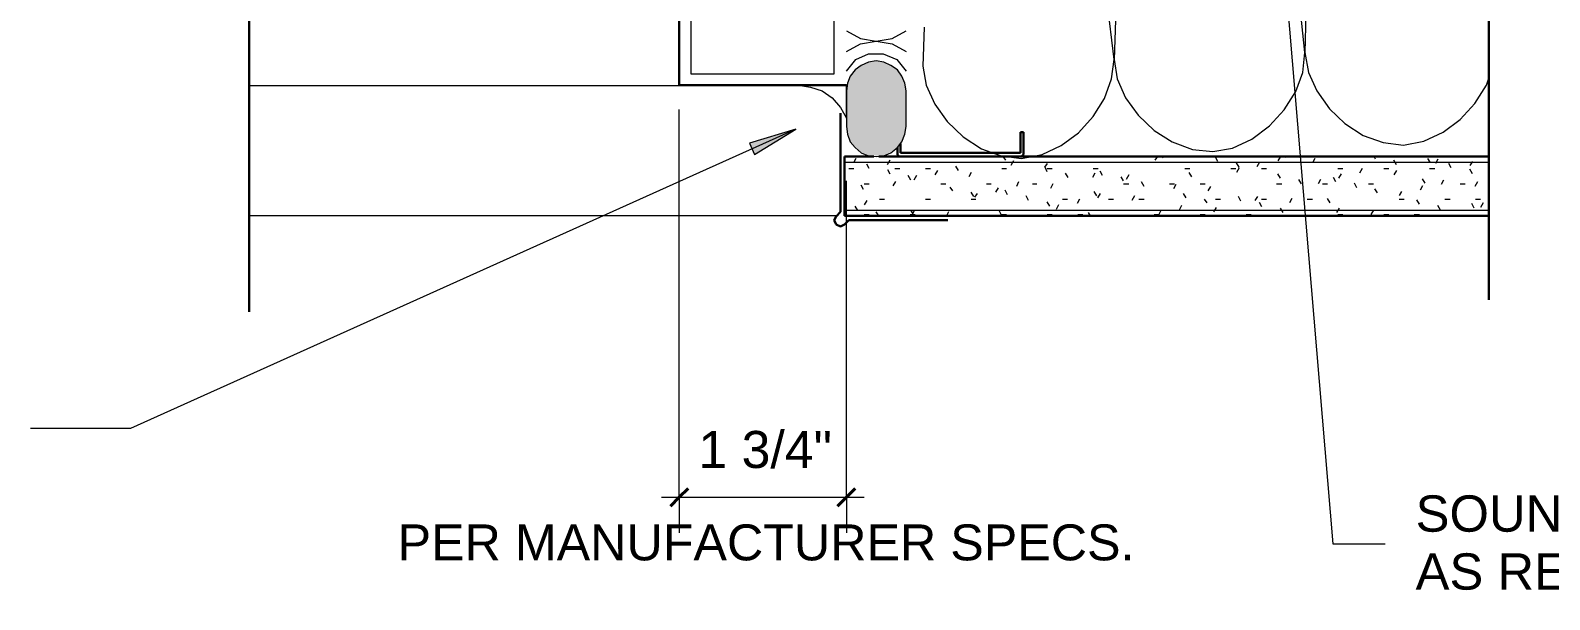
# Model space of a CAD drawing. Header units: inches. Extents: x -6061 to 13621, y -296 to 7483.
# Drawn here: x 8910.9 to 9101.8, y 6877.5 to 6949.1 of the extents above; entities that cross this region are included whole.
import ezdxf
from ezdxf.xclip import XClip

# ---------------------------------------------------------------- set-up
doc = ezdxf.new("R2010")
doc.units = ezdxf.units.IN
doc.header["$MEASUREMENT"] = 0
doc.header["$XCLIPFRAME"] = 0
doc.layers.get('0').update_dxf_attribs({"linetype": 'CONTINUOUS'})
doc.styles.add('Arial$001H0', font='arial.ttf')

# ---------------------------------------------------------------- blocks, each defined once
blk = doc.blocks.new('MF151160_15')
at = {"true_color": 0x7f7f7f}
blk.add_hatch(color=8, dxfattribs=at).paths.add_polyline_path([(659.7649852531031, 81.70333150712153), (662.6436518554266, 81.70333150712153), (662.6436518554266, 83.819998126477), (659.7649852531031, 83.819998126477)])
blk = doc.blocks.new('MF151148_14')
at = {"true_color": 0x7f7f7f}
blk.add_hatch(color=8, dxfattribs=at).paths.add_polyline_path([(662.6436518554266, 79.12099823150784), (666.6229850998149, 79.12099823150784), (666.6229850998149, 85.42866475718718), (662.6436518554266, 85.42866475718718)])

msp = doc.modelspace()

# ---------------------------------------------------------------- hatches: boundary and pattern name
at = {"true_color": 0x000007}
msp.add_hatch(color=7, dxfattribs=at).paths.add_polyline_path([(9007.094436718427, 6936.700528393219), (9001.247830383585, 6934.938537442993), (9001.888554365485, 6933.496908483718)])

# ---------------------------------------------------------------- linework, layer by layer
at = {"color": 7, "linetype": 'Continuous', "lineweight": 9, "true_color": 0x000007}
for p, q in [((9011.89986658268, 6943.668401696386), (9011.89986658268, 6967.615460519916)), ((9067.96321499897, 6962.8901211534), (9074.53063581345, 6884.56161436607)), ((8993.879504591729, 6960.247134728061), (8993.879504591729, 6943.668401696386)), ((9047.059595089468, 6945.430392646613), (9046.498961605304, 6950.315913008604)), ((9047.219776084941, 6950.396003506341), (9047.059595089468, 6945.430392646613)), ((9071.006653912997, 6946.311388121726), (9070.52611092657, 6951.196908483716)), ((9071.166834908472, 6951.196908483716), (9071.006653912997, 6946.311388121726)), ((9013.421586039694, 6949.034465044802), (9015.183576989919, 6948.073379071952)), ((9015.183576989919, 6948.073379071952), (9017.185839433358, 6947.753017081002)), ((9017.185839433358, 6947.753017081002), (9019.188101876796, 6948.073379071952)), ((9019.188101876796, 6948.073379071952), (9020.950092827024, 6949.034465044802)), ((9023.192626763675, 6949.515008031229), (9023.0324457682, 6944.629487669237)), ((9013.421586039694, 6946.471569117201), (9015.183576989919, 6947.432655090051)), ((9014.622943505758, 6945.430392646613), (9016.224753460509, 6946.151207126251)), ((9015.183576989919, 6947.432655090051), (9017.185839433358, 6947.753017081002)), ((9016.224753460509, 6946.151207126251), (9018.066834908472, 6946.151207126251)), ((9017.185839433358, 6947.753017081002), (9019.188101876796, 6947.432655090051)), ((9018.066834908472, 6946.151207126251), (9019.748735360961, 6945.430392646613)), ((9019.188101876796, 6947.432655090051), (9020.950092827024, 6946.471569117201)), ((9070.766382419784, 6943.828582691862), (9071.006653912997, 6946.311388121726)), ((9071.006653912997, 6946.311388121726), (9071.487196899423, 6943.828582691862)), ((9013.421586039694, 6943.988763687337), (9014.622943505758, 6945.430392646613)), ((9014.542853008019, 6944.148944682812), (9013.902129026119, 6943.348039705436)), ((9015.263667487656, 6944.709578166975), (9014.542853008019, 6944.148944682812)), ((9016.224753460509, 6945.110030655663), (9015.263667487656, 6944.709578166975)), ((9017.185839433358, 6945.270211651137), (9016.224753460509, 6945.110030655663)), ((9018.14692540621, 6945.110030655663), (9017.185839433358, 6945.270211651137)), ((9019.027920881323, 6944.709578166975), (9018.14692540621, 6945.110030655663)), ((9019.828825858698, 6944.148944682812), (9019.027920881323, 6944.709578166975)), ((9019.748735360961, 6945.430392646613), (9020.950092827024, 6943.988763687337)), ((9020.389459342861, 6943.348039705436), (9019.828825858698, 6944.148944682812)), ((9023.0324457682, 6944.629487669237), (9023.432898256888, 6942.226772737111)), ((9046.739233098517, 6943.027677714486), (9047.059595089468, 6945.430392646613)), ((9047.059595089468, 6945.430392646613), (9047.460047578155, 6943.027677714486)), ((9008.135613189015, 6942.146682239373), (8938.376789659604, 6942.146682239373)), ((8993.879504591729, 6943.668401696386), (9011.89986658268, 6943.668401696386)), ((9013.421586039694, 6942.226772737111), (9007.414798709377, 6942.226772737111)), ((9007.414798709377, 6942.226772737111), (9008.93651816639, 6941.986501243899)), ((9013.581767035168, 6942.467044230323), (9013.421586039694, 6941.505958257472)), ((9013.421586039694, 6938.062066854758), (9013.421586039694, 6942.226772737111)), ((9013.902129026119, 6943.348039705436), (9013.581767035168, 6942.467044230323)), ((9020.789911831549, 6942.467044230323), (9020.389459342861, 6943.348039705436)), ((9020.950092827024, 6941.505958257472), (9020.789911831549, 6942.467044230323)), ((9023.432898256888, 6942.226772737111), (9024.554165225214, 6939.824057804984)), ((9045.858237623404, 6940.544872284622), (9046.739233098517, 6943.027677714486)), ((9047.460047578155, 6943.027677714486), (9048.501224048743, 6940.62496278236)), ((9069.88538694467, 6941.425867759735), (9070.766382419784, 6943.828582691862)), ((9071.487196899423, 6943.828582691862), (9072.528373370009, 6941.505958257472)), ((9092.390816808924, 6939.904148302721), (9093.8324457682, 6942.226772737111)), ((9093.8324457682, 6942.226772737111), (9094.15280775915, 6943.107768212223)), ((9008.93651816639, 6941.986501243899), (9010.378147125666, 6941.505958257472)), ((9010.378147125666, 6941.505958257472), (9011.659595089466, 6940.62496278236)), ((9011.659595089466, 6940.62496278236), (9012.700771560056, 6939.423605316297)), ((9013.421586039694, 6941.505958257472), (9013.421586039694, 6937.020890384169)), ((9020.950092827024, 6937.020890384169), (9020.950092827024, 6941.505958257472)), ((9044.416608664127, 6938.30233834797), (9045.858237623404, 6940.544872284622)), ((9048.501224048743, 6940.62496278236), (9050.103034003494, 6938.462519343446)), ((9068.443757985395, 6939.103243325346), (9069.88538694467, 6941.425867759735)), ((9072.528373370009, 6941.505958257472), (9074.130183324762, 6939.263424320821)), ((8992.437875632453, 6890.408220700911), (8992.437875632453, 6939.183333823084)), ((9012.700771560056, 6939.423605316297), (9013.421586039694, 6938.062066854758)), ((9024.554165225214, 6939.824057804984), (9026.075884682228, 6937.66161436607)), ((9042.574527216164, 6936.219985406794), (9044.416608664127, 6938.30233834797)), ((9050.103034003494, 6938.462519343446), (9052.105296446933, 6936.540347397744)), ((9066.60167653743, 6937.100980881907), (9068.443757985395, 6939.103243325346)), ((9074.130183324762, 6939.263424320821), (9076.052355270462, 6937.421342872857)), ((9090.54873536096, 6937.901885859283), (9092.390816808924, 6939.904148302721)), ((9007.094436718427, 6936.700528393219), (8923.479957080417, 6899.057994456567)), ((9013.421586039694, 6937.020890384169), (9013.581767035168, 6936.059804411319)), ((9020.789911831549, 6936.059804411319), (9020.950092827024, 6937.020890384169)), ((9026.075884682228, 6937.66161436607), (9028.078147125667, 6935.739442420369)), ((9052.105296446933, 6936.540347397744), (9054.347830383584, 6935.098718438468)), ((9064.359142600779, 6935.419080429418), (9066.60167653743, 6937.100980881907)), ((9076.052355270462, 6937.421342872857), (9078.374979704851, 6935.899623415844)), ((9088.386291922046, 6936.300075904532), (9090.54873536096, 6937.901885859283)), ((9013.581767035168, 6936.059804411319), (9013.902129026119, 6935.098718438468)), ((9013.902129026119, 6935.098718438468), (9014.542853008019, 6934.37790395883)), ((9019.828825858698, 6934.37790395883), (9020.389459342861, 6935.098718438468)), ((9020.389459342861, 6935.098718438468), (9020.789911831549, 6936.059804411319)), ((9028.078147125667, 6935.739442420369), (9030.400771560056, 6934.217722963354)), ((9038.009368845123, 6933.496908483718), (9040.41208377725, 6934.618175452043)), ((9040.41208377725, 6934.618175452043), (9042.574527216164, 6936.219985406794)), ((9054.347830383584, 6935.098718438468), (9056.910726311187, 6934.137632465618)), ((9061.956427668652, 6934.297813461093), (9064.359142600779, 6935.419080429418)), ((9078.374979704851, 6935.899623415844), (9080.857785134716, 6935.018627940731)), ((9080.857785134716, 6935.018627940731), (9083.420681062318, 6934.698265949781)), ((9083.420681062318, 6934.698265949781), (9085.98357698992, 6935.178808936205)), ((9085.98357698992, 6935.178808936205), (9088.386291922046, 6936.300075904532)), ((9013.18131454648, 6932.535822510867), (9094.15280775915, 6932.535822510867)), ((9014.622943505758, 6933.016365497291), (9014.302581514807, 6932.455732013129)), ((9014.542853008019, 6934.37790395883), (9015.263667487656, 6933.73717997693)), ((9015.263667487656, 6933.73717997693), (9016.224753460509, 6933.336727488242)), ((9016.224753460509, 6933.336727488242), (9017.185839433358, 6933.256636990504)), ((9017.185839433358, 6933.256636990504), (9018.14692540621, 6933.336727488242)), ((9018.14692540621, 6933.336727488242), (9019.027920881323, 6933.73717997693)), ((9018.867739885847, 6932.776094004079), (9018.547377894898, 6932.215460519916)), ((9019.027920881323, 6933.73717997693), (9019.828825858698, 6934.37790395883)), ((9030.400771560056, 6934.217722963354), (9032.88357698992, 6933.336727488242)), ((9032.88357698992, 6933.336727488242), (9035.446472917522, 6933.016365497291)), ((9033.444210474083, 6932.776094004079), (9033.123848483132, 6933.256636990504)), ((9034.405296446934, 6932.696003506342), (9034.084934455983, 6932.135370022179)), ((9035.446472917522, 6933.016365497291), (9038.009368845123, 6933.496908483718)), ((9052.50574893562, 6933.256636990504), (9052.185386944671, 6932.776094004079)), ((9053.226563415259, 6933.09645599503), (9053.066382419784, 6933.256636990504)), ((9056.910726311187, 6934.137632465618), (9059.473622238787, 6933.897360972405)), ((9059.473622238787, 6933.897360972405), (9061.956427668652, 6934.297813461093)), ((9060.11434622069, 6932.615913008603), (9059.793984229738, 6933.176546492767)), ((9065.32022857363, 6932.535822510867), (9064.999866582679, 6931.975189026703)), ((9067.96321499897, 6933.256636990504), (9067.64285300802, 6932.696003506342)), ((9068.684029478607, 6933.09645599503), (9068.60393898087, 6933.256636990504)), ((9072.288101876798, 6933.016365497291), (9071.967739885848, 6932.455732013129)), ((9079.896699161865, 6932.936274999554), (9079.73651816639, 6933.256636990504)), ((9082.539685587204, 6932.215460519916), (9082.219323596255, 6932.776094004079)), ((9086.784481967296, 6932.535822510867), (9086.464119976345, 6933.016365497291)), ((9087.745567940146, 6932.936274999554), (9087.425205949196, 6932.375641515391)), ((9092.070454817975, 6932.615913008603), (9091.750092827024, 6932.135370022179)), ((9013.741948030643, 6931.734917533491), (9014.382672012543, 6931.734917533491)), ((9016.304843958245, 6931.734917533491), (9015.984481967294, 6932.295551017653)), ((9018.947830383586, 6931.014103053853), (9018.627468392635, 6931.574736538016)), ((9019.508463867747, 6931.734917533491), (9020.149187849649, 6931.734917533491)), ((9021.510726311186, 6930.293288574215), (9021.190364320237, 6930.853922058377)), ((9022.231540790825, 6930.853922058377), (9021.911178799874, 6930.293288574215)), ((9023.35280775915, 6931.734917533491), (9023.99353174105, 6931.734917533491)), ((9024.874527216165, 6931.494646040278), (9024.554165225214, 6930.934012556116)), ((9027.517513641504, 6931.494646040278), (9027.197151650553, 6932.055279524441)), ((9029.119323596255, 6931.254374547065), (9028.798961605304, 6930.693741062903)), ((9032.963667487656, 6931.734917533491), (9033.52430097182, 6931.734917533491)), ((9038.650092827023, 6932.375641515391), (9038.329730836074, 6931.895098528966)), ((9038.650092827023, 6931.334465044803), (9038.409821333811, 6931.895098528966)), ((9038.650092827023, 6931.734917533491), (9039.290816808923, 6931.734917533491)), ((9041.293079252362, 6930.613650565165), (9040.972717261413, 6931.174284049328)), ((9044.656880157341, 6931.174284049328), (9044.33651816639, 6930.613650565165)), ((9044.416608664127, 6931.734917533491), (9045.057332646029, 6931.734917533491)), ((9045.61796613019, 6930.853922058377), (9045.297604139241, 6931.41455554254)), ((9048.26095255553, 6930.213198076477), (9047.94059056458, 6930.693741062903)), ((9048.90167653743, 6930.934012556116), (9048.581314546482, 6930.373379071953)), ((9055.949640338335, 6931.734917533491), (9056.590364320236, 6931.734917533491)), ((9056.830635813449, 6930.693741062903), (9056.5102738225, 6931.254374547065)), ((9061.71615617544, 6931.734917533491), (9062.35688015734, 6931.734917533491)), ((9062.757332646028, 6931.895098528966), (9062.436970655079, 6932.455732013129)), ((9062.757332646028, 6931.815008031228), (9062.436970655079, 6931.254374547065)), ((9065.560500066844, 6931.734917533491), (9066.201224048742, 6931.734917533491)), ((9067.96321499897, 6930.533560067428), (9067.64285300802, 6931.09419355159)), ((9075.17135979535, 6931.734917533491), (9075.81208377725, 6931.734917533491)), ((9075.571812284037, 6931.09419355159), (9075.251450293086, 6930.533560067428)), ((9078.214798709378, 6931.734917533491), (9077.894436718427, 6931.174284049328)), ((9080.937875632453, 6931.734917533491), (9081.578599614353, 6931.734917533491)), ((9082.539685587204, 6931.494646040278), (9082.219323596255, 6930.934012556116)), ((9086.704391469557, 6931.734917533491), (9087.345115451459, 6931.734917533491)), ((9089.427468392634, 6931.815008031228), (9089.107106401683, 6932.375641515391)), ((9092.070454817975, 6931.09419355159), (9091.750092827024, 6931.654827035753)), ((9013.421586039694, 6890.408220700911), (9013.421586039694, 6930.213198076477)), ((9015.584029478607, 6929.091931108152), (9015.263667487656, 6929.652564592314)), ((9015.664119976345, 6929.812745587789), (9016.304843958245, 6929.812745587789)), ((9019.588554365484, 6930.13310757874), (9019.268192374535, 6929.572474094577)), ((9025.274979704853, 6929.812745587789), (9025.915703686751, 6929.812745587789)), ((9026.796699161865, 6928.931750112676), (9026.476337170916, 6929.412293099102)), ((9029.439685587204, 6928.210935633038), (9029.119323596255, 6928.771569117202)), ((9031.041495541955, 6929.812745587789), (9031.60212902612, 6929.812745587789)), ((9032.483124501232, 6929.332202601364), (9032.162762510281, 6928.771569117202)), ((9033.684481967295, 6928.451207126251), (9033.364119976344, 6929.011840610414)), ((9035.046020428834, 6930.053017081002), (9034.805748935622, 6929.492383596839)), ((9036.80801137906, 6929.812745587789), (9037.368644863222, 6929.812745587789)), ((9039.370907306662, 6929.812745587789), (9039.050545315711, 6929.252112103626)), ((9044.897151650553, 6928.291026130775), (9044.576789659603, 6928.851659614938)), ((9048.26095255553, 6929.812745587789), (9048.90167653743, 6929.812745587789)), ((9050.823848483133, 6929.492383596839), (9050.503486492182, 6930.053017081002)), ((9054.027468392635, 6929.812745587789), (9054.668192374535, 6929.812745587789)), ((9054.82837337001, 6929.732655090053), (9054.508011379061, 6929.172021605889)), ((9057.871812284036, 6929.812745587789), (9058.512536265938, 6929.812745587789)), ((9059.153260247838, 6929.492383596839), (9058.83289825689, 6928.931750112676)), ((9067.482672012544, 6929.812745587789), (9068.123395994444, 6929.812745587789)), ((9070.606201424309, 6929.812745587789), (9070.285839433358, 6930.373379071953)), ((9073.008916356435, 6930.373379071953), (9072.688554365486, 6929.812745587789)), ((9073.249187849648, 6929.812745587789), (9073.88991183155, 6929.812745587789)), ((9074.931088302137, 6930.053017081002), (9074.610726311186, 6930.613650565165)), ((9077.574074727476, 6929.332202601364), (9077.253712736525, 6929.892836085527)), ((9079.015703686753, 6929.812745587789), (9079.656427668653, 6929.812745587789)), ((9080.136970655078, 6928.691478619463), (9079.816608664129, 6929.172021605889)), ((9083.180409569104, 6928.851659614938), (9082.860047578155, 6928.371116628514)), ((9085.823395994445, 6929.572474094577), (9085.503034003494, 6929.011840610414)), ((9086.143757985395, 6929.892836085527), (9085.823395994445, 6930.453469569689)), ((9088.466382419783, 6930.293288574215), (9088.146020428834, 6929.732655090053)), ((9090.54873536096, 6929.812745587789), (9091.18945934286, 6929.812745587789)), ((9092.711178799875, 6930.053017081002), (9092.390816808924, 6929.492383596839)), ((9014.86321499897, 6926.448944682812), (9014.542853008019, 6927.009578166975)), ((9015.984481967294, 6927.730392646613), (9015.664119976345, 6927.169759162451)), ((9017.586291922045, 6927.890573642087), (9018.227015903947, 6927.890573642087)), ((9023.35280775915, 6927.890573642087), (9023.99353174105, 6927.890573642087)), ((9029.119323596255, 6927.890573642087), (9029.679957080418, 6927.890573642087)), ((9029.840138075891, 6928.611388121726), (9029.519776084942, 6928.130845135301)), ((9036.327468392636, 6927.730392646613), (9036.007106401685, 6928.291026130775)), ((9038.970454817974, 6927.009578166975), (9038.650092827023, 6927.570211651138)), ((9040.091721786299, 6927.169759162451), (9039.77135979535, 6926.609125678287)), ((9040.572264772725, 6927.890573642087), (9041.212988754625, 6927.890573642087)), ((9042.73470821164, 6927.890573642087), (9042.414346220688, 6927.329940157925)), ((9045.297604139241, 6928.611388121726), (9044.97724214829, 6928.050754637563)), ((9046.338780609829, 6927.890573642087), (9046.97950459173, 6927.890573642087)), ((9049.622491017068, 6928.291026130775), (9049.302129026119, 6927.730392646613)), ((9050.183124501233, 6927.890573642087), (9050.823848483133, 6927.890573642087)), ((9055.549187849647, 6927.089668664712), (9055.228825858698, 6926.52903518055)), ((9056.109821333812, 6928.050754637563), (9055.789459342861, 6928.611388121726)), ((9058.75280775915, 6927.410030655663), (9058.4324457682, 6927.890573642087)), ((9059.874074727475, 6926.8493971715), (9059.553712736526, 6926.288763687337)), ((9059.793984229738, 6927.890573642087), (9060.43470821164, 6927.890573642087)), ((9062.99760413924, 6927.650302148875), (9062.677242148291, 6928.210935633038)), ((9065.079957080417, 6928.210935633038), (9064.759595089468, 6927.730392646613)), ((9065.64059056458, 6926.929487669237), (9065.32022857363, 6927.4901211534)), ((9065.560500066844, 6927.890573642087), (9066.201224048742, 6927.890573642087)), ((9069.404843958246, 6927.970664139826), (9069.084481967295, 6927.410030655663)), ((9071.327015903946, 6927.890573642087), (9071.967739885848, 6927.890573642087)), ((9074.210273822498, 6927.410030655663), (9073.88991183155, 6927.970664139826)), ((9082.860047578155, 6927.890573642087), (9083.500771560055, 6927.890573642087)), ((9085.422943505757, 6927.249849660187), (9085.102581514806, 6927.810483144351)), ((9088.065929931096, 6926.52903518055), (9087.745567940146, 6927.089668664712)), ((9088.626563415259, 6927.890573642087), (9089.26728739716, 6927.890573642087)), ((9092.310726311187, 6926.769306673762), (9091.990364320236, 6927.329940157925)), ((9092.470907306662, 6927.890573642087), (9093.111631288562, 6927.890573642087)), ((9093.431993279512, 6927.410030655663), (9093.111631288562, 6926.8493971715)), ((9012.220228573631, 6925.808220700912), (8938.376789659604, 6925.808220700912)), ((9013.18131454648, 6926.52903518055), (9094.15280775915, 6926.52903518055)), ((9015.664119976345, 6925.968401696387), (9016.304843958245, 6925.968401696387)), ((9017.506201424309, 6925.808220700912), (9017.185839433358, 6926.288763687337)), ((9021.430635813449, 6925.968401696387), (9022.071359795349, 6925.968401696387)), ((9021.831088302137, 6926.048492194124), (9021.510726311186, 6926.52903518055)), ((9021.991269297612, 6926.52903518055), (9021.670907306661, 6925.968401696387)), ((9024.153712736526, 6925.808220700912), (9024.07362223879, 6925.888311198649)), ((9026.236065677702, 6926.288763687337), (9025.99579418449, 6925.808220700912)), ((9032.963667487656, 6925.808220700912), (9032.643305496707, 6926.368854185074)), ((9032.963667487656, 6925.968401696387), (9033.52430097182, 6925.968401696387)), ((9038.650092827023, 6925.968401696387), (9039.290816808923, 6925.968401696387)), ((9042.494436718425, 6925.968401696387), (9043.135160700327, 6925.968401696387)), ((9044.096246673176, 6925.808220700912), (9043.855975179966, 6926.2086731896)), ((9052.105296446933, 6925.968401696387), (9052.746020428833, 6925.968401696387)), ((9052.90620142431, 6926.368854185074), (9052.585839433359, 6925.808220700912)), ((9057.871812284036, 6925.968401696387), (9058.512536265938, 6925.968401696387)), ((9063.638328121142, 6925.968401696387), (9064.279052103042, 6925.968401696387)), ((9068.28357698992, 6926.2086731896), (9067.96321499897, 6926.769306673762)), ((9075.331540790825, 6926.769306673762), (9075.011178799874, 6926.2086731896)), ((9075.17135979535, 6925.968401696387), (9075.81208377725, 6925.968401696387)), ((9079.656427668653, 6926.52903518055), (9079.336065677702, 6925.968401696387)), ((9080.937875632453, 6925.968401696387), (9081.578599614353, 6925.968401696387)), ((9084.782219523855, 6925.968401696387), (9085.422943505757, 6925.968401696387)), ((8923.479957080417, 6899.057994456567), (8910.90574893562, 6899.057994456567)), ((8990.195341695802, 6890.408220700911), (9015.664119976345, 6890.408220700911)), ((8992.437875632453, 6890.408220700911), (8992.437875632453, 6885.923152827609)), ((9013.421586039694, 6890.408220700911), (9013.421586039694, 6885.923152827609)), ((9074.53063581345, 6884.56161436607), (9081.098056627929, 6884.56161436607))]:
    msp.add_line(p, q, dxfattribs=at)
at = {"color": 7, "linetype": 'Continuous', "lineweight": 30, "true_color": 0x000007}
for p, q in [((9094.15280775915, 6967.775641515391), (9094.15280775915, 6924.286501243898)), ((8938.376789659604, 6922.684691289147), (8938.376789659604, 6966.17383156064)), ((8992.437875632453, 6964.732202601364), (8992.437875632453, 6942.226772737111)), ((8992.437875632453, 6942.226772737111), (9013.421586039694, 6942.226772737111)), ((9012.700771560056, 6926.288763687337), (9012.700771560056, 6938.702790836658)), ((9020.229278347386, 6933.73717997693), (9020.229278347386, 6934.858446945255)), ((9035.686744410734, 6936.300075904532), (9035.286291922046, 6936.300075904532)), ((9035.286291922046, 6936.300075904532), (9035.286291922046, 6933.73717997693)), ((9035.686744410734, 6933.657089479192), (9035.686744410734, 6936.300075904532)), ((9016.865477442409, 6933.256636990504), (9013.18131454648, 6933.256636990504)), ((9013.18131454648, 6933.256636990504), (9013.18131454648, 6925.808220700912)), ((9094.15280775915, 6933.256636990504), (9017.506201424309, 6933.256636990504)), ((9019.828825858698, 6934.37790395883), (9019.828825858698, 6933.657089479192)), ((9019.828825858698, 6933.657089479192), (9019.828825858698, 6933.576998981454)), ((9019.828825858698, 6933.576998981454), (9019.828825858698, 6933.496908483718)), ((9019.828825858698, 6933.496908483718), (9019.908916356435, 6933.416817985979)), ((9019.908916356435, 6933.416817985979), (9019.989006854172, 6933.336727488242)), ((9019.989006854172, 6933.336727488242), (9020.06909735191, 6933.256636990504)), ((9020.06909735191, 6933.256636990504), (9020.229278347386, 6933.256636990504)), ((9035.286291922046, 6933.73717997693), (9020.229278347386, 6933.73717997693)), ((9020.229278347386, 6933.256636990504), (9035.366382419783, 6933.256636990504)), ((9035.366382419783, 6933.256636990504), (9035.446472917522, 6933.256636990504)), ((9035.446472917522, 6933.256636990504), (9035.526563415258, 6933.336727488242)), ((9035.526563415258, 6933.336727488242), (9035.606653912997, 6933.416817985979)), ((9035.606653912997, 6933.416817985979), (9035.686744410734, 6933.496908483718)), ((9035.686744410734, 6933.576998981454), (9035.686744410734, 6933.657089479192)), ((9035.686744410734, 6933.496908483718), (9035.686744410734, 6933.576998981454)), ((9094.15280775915, 6925.808220700912), (9094.15280775915, 6933.256636990504)), ((9011.89986658268, 6925.247587216749), (9012.140138075893, 6925.728130203173)), ((9012.140138075893, 6924.686953732586), (9011.89986658268, 6925.247587216749)), ((9012.140138075893, 6925.728130203173), (9012.700771560056, 6926.288763687337)), ((9013.18131454648, 6925.808220700912), (9094.15280775915, 6925.808220700912)), ((9013.741948030643, 6925.247587216749), (9013.18131454648, 6924.686953732586)), ((9026.155975179965, 6925.247587216749), (9013.741948030643, 6925.247587216749)), ((9012.700771560056, 6924.446682239373), (9012.140138075893, 6924.686953732586)), ((9013.18131454648, 6924.686953732586), (9012.700771560056, 6924.446682239373)), ((9094.15280775915, 6924.286501243898), (9094.15280775915, 6915.236274999554)), ((8938.376789659604, 6922.684691289147), (8938.376789659604, 6913.71455554254))]:
    msp.add_line(p, q, dxfattribs=at)
at = {"color": 7, "linetype": 'Continuous', "lineweight": 40, "true_color": 0x000007}
for p, q in [((8992.437875632453, 6890.408220700911), (8993.55914260078, 6891.529487669237)), ((9013.421586039694, 6890.408220700911), (9014.542853008019, 6891.529487669237)), ((8992.437875632453, 6890.408220700911), (8991.316608664129, 6889.286953732586)), ((9013.421586039694, 6890.408220700911), (9012.300319071368, 6889.286953732586))]:
    msp.add_line(p, q, dxfattribs=at)
at = {"color": 7, "linetype": 'Continuous', "lineweight": 9, "true_color": 0x000007}
msp.add_lwpolyline([(9007.094436718427, 6936.700528393219), (9001.247830383585, 6934.938537442993), (9001.888554365485, 6933.496908483718)], close=True, dxfattribs=at)

# ---------------------------------------------------------------- block references
at = {"color": 7, "true_color": 0xffffff}
ref = msp.add_blockref('MF151148_14', (7759.76502495372, 6783.647587216748), dxfattribs=dict(at, xscale=1.8919015636469, yscale=1.8919015636469, zscale=1.8919015636469))
XClip(ref).set_block_clipping_path([(664.3793184832981, 85.42866475718718), (663.4903185031687, 85.04766476570319), (662.8976518497492, 84.45499811228365), (662.6436518554266, 83.48133146738013), (662.6436518554266, 81.06833152131489), (662.9399851821363, 80.05233154402426), (663.61731850033, 79.3749982258305), (664.1253184889754, 79.16333156389496), (665.1413184662661, 79.12099823150784), (665.903318449234, 79.58666488776605), (666.4113184378793, 80.26399820595981), (666.5806517674278, 80.85666485937934), (666.6229850998149, 83.69299812931568), (666.2419851083309, 84.6243314418321), (665.6916517872985, 85.13233143047741), (665.2683184634274, 85.34399809241296), (664.8873184719433, 85.42866475718718)])
ref = msp.add_blockref('MF151160_15', (7759.76502495372, 6783.647587216748), dxfattribs=dict(at, xscale=1.8919015636469, yscale=1.8919015636469, zscale=1.8919015636469))
XClip(ref).set_block_clipping_path([(659.7649852531031, 83.819998126477), (661.1619852218778, 83.39666480260591), (662.0086518696199, 82.71933148441217), (662.6013185230395, 81.70333150712153), (662.6436518554266, 83.819998126477)])

# ---------------------------------------------------------------- texts
at = {"color": 7, "true_color": 0x000007, "style": 'Arial$001H0'}
for s, height, p in [('1 3/4"', 4.656362968759192, (8994.8401324562, 6894.092338613965)), ('SOUND ATTENUATION ', 4.567569452130737, (9084.941908039838, 6886.083291895418)), ('PER MANUFACTURER SPECS.', 4.518974366454501, (8957.037422167996, 6882.479224945685)), ('AS REQUIRED BY PLAN', 4.566127244570707, (9084.941908039838, 6878.795060603627))]:
    msp.add_text(s, height=height, dxfattribs=at).set_placement(p)

doc.saveas('drawing.dxf')
